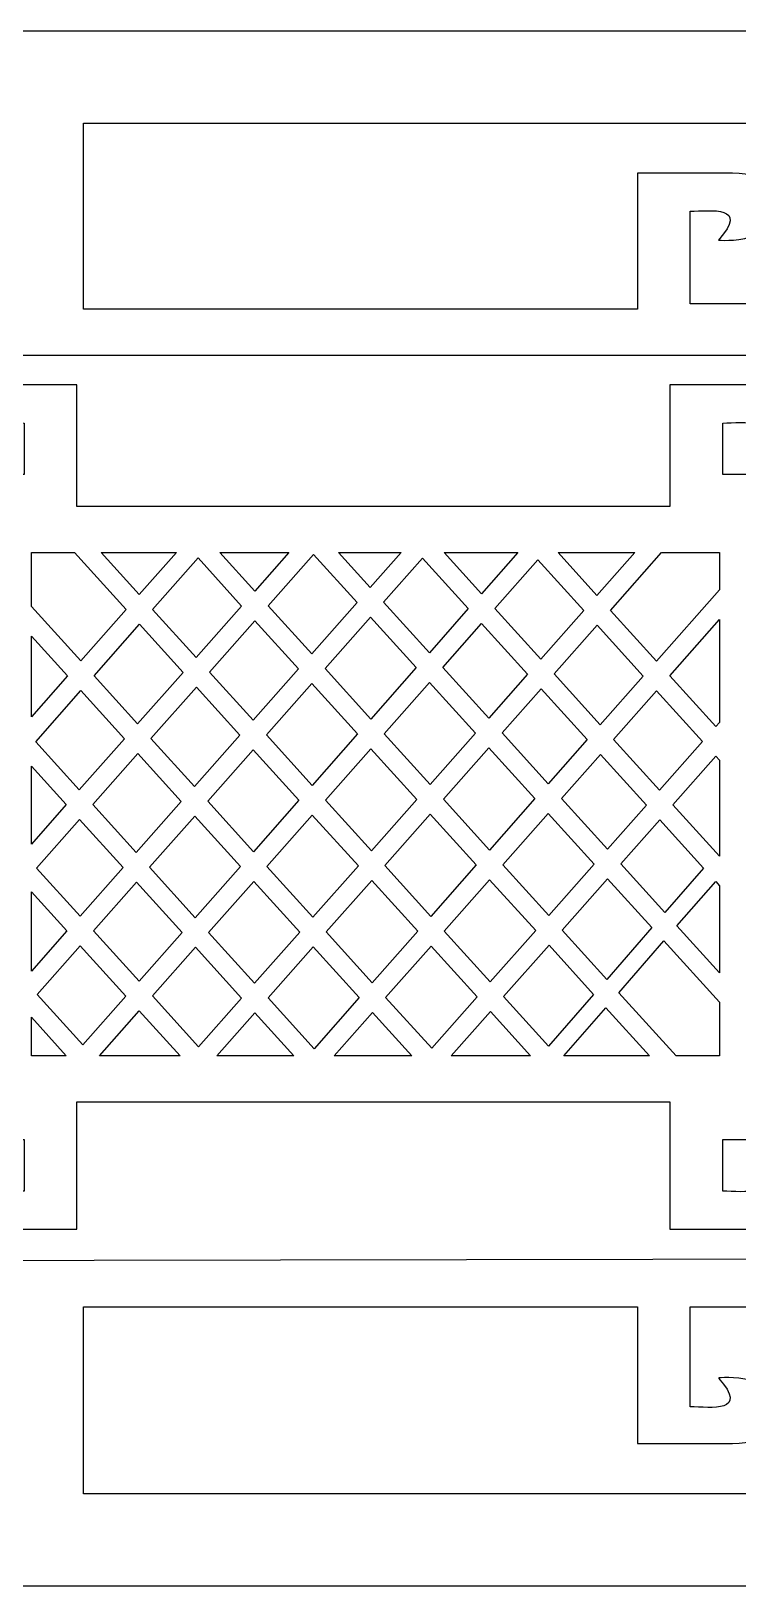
# Model space of a CAD drawing. Header units: centimetres. Extents: x -27 to -9, y -9 to -1.
# Drawn here: x -19.8 to -16.15, y -9 to -0.97 of the extents above; entities that cross this region are included whole.
import ezdxf

# ---------------------------------------------------------------- set-up
doc = ezdxf.new("R2010")
doc.units = ezdxf.units.CM
doc.header["$MEASUREMENT"] = 0
doc.layers.add('layer 1', color=7, linetype='Continuous')

msp = doc.modelspace()

# ---------------------------------------------------------------- linework, layer by layer
at = {"layer": 'layer 1', "color": 250}
for points, knots in [([(-9.47092, -0.97238), (-9.47092, -0.97238), (-8.9959, -0.97238), (-8.9959, -0.97238), (-8.9959, -0.97238), (-8.9959, -0.97238), (-8.9959, -1.4474), (-8.9959, -1.4474), (-8.9959, -1.4474), (-8.9959, -1.4474), (-8.9959, -8.52519), (-8.9959, -8.52519), (-8.9959, -8.52519), (-8.9959, -8.52519), (-8.9959, -9.00021), (-8.9959, -9.00021), (-8.9959, -9.00021), (-8.9959, -9.00021), (-9.47092, -9.00021), (-9.47092, -9.00021), (-9.47092, -9.00021), (-9.47092, -9.00021), (-26.52412, -9.00021), (-26.52412, -9.00021), (-26.52412, -9.00021), (-26.52412, -9.00021), (-26.99914, -9.00021), (-26.99914, -9.00021), (-26.99914, -9.00021), (-26.99914, -9.00021), (-26.99914, -8.52519), (-26.99914, -8.52519), (-26.99914, -8.52519), (-26.99914, -8.52519), (-26.99914, -1.4474), (-26.99914, -1.4474), (-26.99914, -1.4474), (-26.99914, -1.4474), (-26.99914, -0.97238), (-26.99914, -0.97238), (-26.99914, -0.97238), (-26.99914, -0.97238), (-26.52412, -0.97238), (-26.52412, -0.97238), (-26.52412, -0.97238), (-26.52412, -0.97238), (-9.47092, -0.97238), (-9.47092, -0.97238)], [0, 0, 0, 0, 0.0769231, 0.0769231, 0.0769231, 0.0769231, 0.1538462, 0.1538462, 0.1538462, 0.1538462, 0.2307692, 0.2307692, 0.2307692, 0.2307692, 0.3076923, 0.3076923, 0.3076923, 0.3076923, 0.3846154, 0.3846154, 0.3846154, 0.3846154, 0.4615385, 0.4615385, 0.4615385, 0.4615385, 0.5384615, 0.5384615, 0.5384615, 0.5384615, 0.6153846, 0.6153846, 0.6153846, 0.6153846, 0.6923077, 0.6923077, 0.6923077, 0.6923077, 0.7692308, 0.7692308, 0.7692308, 0.7692308, 0.8461538, 0.8461538, 0.8461538, 0.8461538, 1, 1, 1, 1]), ([(-19.52716, -1.4474), (-19.52716, -1.4474), (-19.52716, -2.408), (-19.52716, -2.408), (-19.52716, -2.408), (-19.52716, -2.408), (-16.66776, -2.408), (-16.66776, -2.408), (-16.66776, -2.408), (-16.66776, -2.408), (-16.66776, -1.70581), (-16.66776, -1.70581), (-16.66776, -1.70581), (-16.66776, -1.70581), (-16.39511, -1.70581), (-16.39511, -1.70581), (-16.39511, -1.70581), (-16.39511, -1.70581), (-16.17699, -1.70581), (-16.17699, -1.70581), (-16.17699, -1.70581), (-15.98376, -1.70581), (-15.95887, -1.81487), (-15.95887, -1.81487), (-15.95887, -1.81487), (-15.90435, -2.08752), (-16.2497, -2.05117), (-16.2497, -2.05117), (-16.2497, -2.05117), (-16.08817, -1.87072), (-16.28814, -1.90041), (-16.39511, -1.90292), (-16.39511, -1.90292), (-16.39511, -1.90292), (-16.39511, -2.37979), (-16.39511, -2.37979), (-16.39511, -2.37979), (-16.39511, -2.37979), (-15.79529, -2.37979), (-15.79529, -2.37979), (-15.79529, -2.37979), (-15.79529, -2.37979), (-15.79529, -1.4474), (-15.79529, -1.4474), (-15.79529, -1.4474), (-15.79529, -1.4474), (-19.52716, -1.4474), (-19.52716, -1.4474)], [0, 0, 0, 0, 0.0769231, 0.0769231, 0.0769231, 0.0769231, 0.1538462, 0.1538462, 0.1538462, 0.1538462, 0.2307692, 0.2307692, 0.2307692, 0.2307692, 0.3076923, 0.3076923, 0.3076923, 0.3076923, 0.3846154, 0.3846154, 0.3846154, 0.3846154, 0.4615385, 0.4615385, 0.4615385, 0.4615385, 0.5384615, 0.5384615, 0.5384615, 0.5384615, 0.6153846, 0.6153846, 0.6153846, 0.6153846, 0.6923077, 0.6923077, 0.6923077, 0.6923077, 0.7692308, 0.7692308, 0.7692308, 0.7692308, 0.8461538, 0.8461538, 0.8461538, 0.8461538, 1, 1, 1, 1]), ([(-19.56179, -3.42759), (-19.56179, -3.42759), (-16.49956, -3.42759), (-16.49956, -3.42759), (-16.49956, -3.42759), (-16.49956, -3.42759), (-16.49956, -2.79911), (-16.49956, -2.79911), (-16.49956, -2.79911), (-16.49956, -2.79911), (-16.22691, -2.79911), (-16.22691, -2.79911), (-16.22691, -2.79911), (-16.22691, -2.79911), (-16.00879, -2.79911), (-16.00879, -2.79911), (-16.00879, -2.79911), (-15.81556, -2.79911), (-15.79068, -2.90817), (-15.79068, -2.90817), (-15.79068, -2.90817), (-15.73615, -3.18082), (-16.0815, -3.14447), (-16.0815, -3.14447), (-16.0815, -3.14447), (-15.91997, -2.96402), (-16.11994, -2.99371), (-16.22691, -2.99622), (-16.22691, -2.99622), (-16.22691, -2.99622), (-16.22691, -3.2623), (-16.22691, -3.2623), (-16.22691, -3.2623), (-16.22691, -3.2623), (-15.62709, -3.2623), (-15.62709, -3.2623), (-15.62709, -3.2623), (-15.62709, -3.2623), (-15.62709, -2.64551), (-15.62709, -2.64551), (-15.62709, -2.64551), (-15.62709, -2.64551), (-20.43426, -2.64551), (-20.43426, -2.64551), (-20.43426, -2.64551), (-20.43426, -2.64551), (-20.43426, -3.2623), (-20.43426, -3.2623), (-20.43426, -3.2623), (-20.43426, -3.2623), (-19.83444, -3.2623), (-19.83444, -3.2623), (-19.83444, -3.2623), (-19.83444, -3.2623), (-19.83444, -2.99622), (-19.83444, -2.99622), (-19.83444, -2.99622), (-19.94141, -2.99371), (-20.14138, -2.96402), (-19.97985, -3.14447), (-19.97985, -3.14447), (-19.97985, -3.14447), (-20.3252, -3.18082), (-20.27067, -2.90817), (-20.27067, -2.90817), (-20.27067, -2.90817), (-20.24579, -2.79911), (-20.05255, -2.79911), (-20.05255, -2.79911), (-20.05255, -2.79911), (-19.83444, -2.79911), (-19.83444, -2.79911), (-19.83444, -2.79911), (-19.83444, -2.79911), (-19.56179, -2.79911), (-19.56179, -2.79911), (-19.56179, -2.79911), (-19.56179, -2.79911), (-19.56179, -3.42759), (-19.56179, -3.42759)], [0, 0, 0, 0, 0.047619, 0.047619, 0.047619, 0.047619, 0.0952381, 0.0952381, 0.0952381, 0.0952381, 0.1428571, 0.1428571, 0.1428571, 0.1428571, 0.1904762, 0.1904762, 0.1904762, 0.1904762, 0.2380952, 0.2380952, 0.2380952, 0.2380952, 0.2857143, 0.2857143, 0.2857143, 0.2857143, 0.3333333, 0.3333333, 0.3333333, 0.3333333, 0.3809524, 0.3809524, 0.3809524, 0.3809524, 0.4285714, 0.4285714, 0.4285714, 0.4285714, 0.4761905, 0.4761905, 0.4761905, 0.4761905, 0.5238095, 0.5238095, 0.5238095, 0.5238095, 0.5714286, 0.5714286, 0.5714286, 0.5714286, 0.6190476, 0.6190476, 0.6190476, 0.6190476, 0.6666667, 0.6666667, 0.6666667, 0.6666667, 0.7142857, 0.7142857, 0.7142857, 0.7142857, 0.7619048, 0.7619048, 0.7619048, 0.7619048, 0.8095238, 0.8095238, 0.8095238, 0.8095238, 0.8571429, 0.8571429, 0.8571429, 0.8571429, 0.9047619, 0.9047619, 0.9047619, 0.9047619, 1, 1, 1, 1]), ([(-19.57445, -3.6651), (-19.57445, -3.6651), (-19.79711, -3.6651), (-19.79711, -3.6651), (-19.79711, -3.6651), (-19.79711, -3.6651), (-19.79711, -3.94354), (-19.79711, -3.94354), (-19.79711, -3.94354), (-19.79711, -3.94354), (-19.54237, -4.22457), (-19.54237, -4.22457), (-19.54237, -4.22457), (-19.54237, -4.22457), (-19.30791, -3.95916), (-19.30791, -3.95916), (-19.30791, -3.95916), (-19.30791, -3.95916), (-19.57445, -3.6651), (-19.57445, -3.6651)], [0, 0, 0, 0, 0.1666667, 0.1666667, 0.1666667, 0.1666667, 0.3333333, 0.3333333, 0.3333333, 0.3333333, 0.5, 0.5, 0.5, 0.5, 0.6666667, 0.6666667, 0.6666667, 0.6666667, 1, 1, 1, 1]), ([(-19.04814, -3.6651), (-19.04814, -3.6651), (-19.43654, -3.6651), (-19.43654, -3.6651), (-19.43654, -3.6651), (-19.43654, -3.6651), (-19.23984, -3.88211), (-19.23984, -3.88211), (-19.23984, -3.88211), (-19.23984, -3.88211), (-19.04814, -3.6651), (-19.04814, -3.6651)], [0, 0, 0, 0, 0.25, 0.25, 0.25, 0.25, 0.5, 0.5, 0.5, 0.5, 1, 1, 1, 1]), ([(-18.93638, -3.69278), (-18.93638, -3.69278), (-19.17086, -3.95821), (-19.17086, -3.95821), (-19.17086, -3.95821), (-19.17086, -3.95821), (-18.94603, -4.20625), (-18.94603, -4.20625), (-18.94603, -4.20625), (-18.94603, -4.20625), (-18.71155, -3.94083), (-18.71155, -3.94083), (-18.71155, -3.94083), (-18.71155, -3.94083), (-18.93638, -3.69278), (-18.93638, -3.69278)], [0, 0, 0, 0, 0.2, 0.2, 0.2, 0.2, 0.4, 0.4, 0.4, 0.4, 0.6, 0.6, 0.6, 0.6, 1, 1, 1, 1]), ([(-18.46798, -3.6651), (-18.46798, -3.6651), (-18.82356, -3.6651), (-18.82356, -3.6651), (-18.82356, -3.6651), (-18.82356, -3.6651), (-18.64348, -3.86377), (-18.64348, -3.86377), (-18.64348, -3.86377), (-18.64348, -3.86377), (-18.46798, -3.6651), (-18.46798, -3.6651)], [0, 0, 0, 0, 0.25, 0.25, 0.25, 0.25, 0.5, 0.5, 0.5, 0.5, 1, 1, 1, 1]), ([(-18.11521, -3.92247), (-18.11521, -3.92247), (-18.34002, -3.67445), (-18.34002, -3.67445), (-18.34002, -3.67445), (-18.34002, -3.67445), (-18.5745, -3.93987), (-18.5745, -3.93987), (-18.5745, -3.93987), (-18.5745, -3.93987), (-18.34969, -4.1879), (-18.34969, -4.1879), (-18.34969, -4.1879), (-18.34969, -4.1879), (-18.11521, -3.92247), (-18.11521, -3.92247)], [0, 0, 0, 0, 0.2, 0.2, 0.2, 0.2, 0.4, 0.4, 0.4, 0.4, 0.6, 0.6, 0.6, 0.6, 1, 1, 1, 1]), ([(-17.88785, -3.6651), (-17.88785, -3.6651), (-18.21058, -3.6651), (-18.21058, -3.6651), (-18.21058, -3.6651), (-18.21058, -3.6651), (-18.04714, -3.84542), (-18.04714, -3.84542), (-18.04714, -3.84542), (-18.04714, -3.84542), (-17.88785, -3.6651), (-17.88785, -3.6651)], [0, 0, 0, 0, 0.25, 0.25, 0.25, 0.25, 0.5, 0.5, 0.5, 0.5, 1, 1, 1, 1]), ([(-17.28566, -3.6651), (-17.28566, -3.6651), (-17.66523, -3.6651), (-17.66523, -3.6651), (-17.66523, -3.6651), (-17.66523, -3.6651), (-17.473, -3.87717), (-17.473, -3.87717), (-17.473, -3.87717), (-17.473, -3.87717), (-17.28566, -3.6651), (-17.28566, -3.6651)], [0, 0, 0, 0, 0.25, 0.25, 0.25, 0.25, 0.5, 0.5, 0.5, 0.5, 1, 1, 1, 1]), ([(-16.68032, -3.6651), (-16.68032, -3.6651), (-17.07778, -3.6651), (-17.07778, -3.6651), (-17.07778, -3.6651), (-17.07778, -3.6651), (-16.87649, -3.88717), (-16.87649, -3.88717), (-16.87649, -3.88717), (-16.87649, -3.88717), (-16.68032, -3.6651), (-16.68032, -3.6651)], [0, 0, 0, 0, 0.25, 0.25, 0.25, 0.25, 0.5, 0.5, 0.5, 0.5, 1, 1, 1, 1]), ([(-16.2443, -3.6651), (-16.2443, -3.6651), (-16.54412, -3.6651), (-16.54412, -3.6651), (-16.54412, -3.6651), (-16.54412, -3.6651), (-16.80752, -3.96327), (-16.80752, -3.96327), (-16.80752, -3.96327), (-16.80752, -3.96327), (-16.56992, -4.22539), (-16.56992, -4.22539), (-16.56992, -4.22539), (-16.56992, -4.22539), (-16.2443, -3.8568), (-16.2443, -3.8568), (-16.2443, -3.8568), (-16.2443, -3.8568), (-16.2443, -3.6651), (-16.2443, -3.6651)], [0, 0, 0, 0, 0.1666667, 0.1666667, 0.1666667, 0.1666667, 0.3333333, 0.3333333, 0.3333333, 0.3333333, 0.5, 0.5, 0.5, 0.5, 0.6666667, 0.6666667, 0.6666667, 0.6666667, 1, 1, 1, 1]), ([(-17.97816, -3.92152), (-17.97816, -3.92152), (-17.74217, -4.18186), (-17.74217, -4.18186), (-17.74217, -4.18186), (-17.74217, -4.18186), (-17.54107, -3.95423), (-17.54107, -3.95423), (-17.54107, -3.95423), (-17.54107, -3.95423), (-17.77706, -3.69388), (-17.77706, -3.69388), (-17.77706, -3.69388), (-17.77706, -3.69388), (-17.97816, -3.92152), (-17.97816, -3.92152)], [0, 0, 0, 0, 0.2, 0.2, 0.2, 0.2, 0.4, 0.4, 0.4, 0.4, 0.6, 0.6, 0.6, 0.6, 1, 1, 1, 1]), ([(-17.18216, -3.70211), (-17.18216, -3.70211), (-17.40403, -3.95327), (-17.40403, -3.95327), (-17.40403, -3.95327), (-17.40403, -3.95327), (-17.16644, -4.21538), (-17.16644, -4.21538), (-17.16644, -4.21538), (-17.16644, -4.21538), (-16.94457, -3.96423), (-16.94457, -3.96423), (-16.94457, -3.96423), (-16.94457, -3.96423), (-17.18216, -3.70211), (-17.18216, -3.70211)], [0, 0, 0, 0, 0.2, 0.2, 0.2, 0.2, 0.4, 0.4, 0.4, 0.4, 0.6, 0.6, 0.6, 0.6, 1, 1, 1, 1]), ([(-17.81024, -4.25893), (-17.81024, -4.25893), (-18.04623, -3.99857), (-18.04623, -3.99857), (-18.04623, -3.99857), (-18.04623, -3.99857), (-18.28071, -4.264), (-18.28071, -4.264), (-18.28071, -4.264), (-18.28071, -4.264), (-18.04472, -4.52435), (-18.04472, -4.52435), (-18.04472, -4.52435), (-18.04472, -4.52435), (-17.81024, -4.25893), (-17.81024, -4.25893)], [0, 0, 0, 0, 0.2, 0.2, 0.2, 0.2, 0.4, 0.4, 0.4, 0.4, 0.6, 0.6, 0.6, 0.6, 1, 1, 1, 1]), ([(-16.2443, -4.54208), (-16.2443, -4.54208), (-16.2443, -4.01099), (-16.2443, -4.01099), (-16.2443, -4.01099), (-16.2443, -4.01099), (-16.50094, -4.3015), (-16.50094, -4.3015), (-16.50094, -4.3015), (-16.50094, -4.3015), (-16.26333, -4.56363), (-16.26333, -4.56363), (-16.26333, -4.56363), (-16.26333, -4.56363), (-16.2443, -4.54208), (-16.2443, -4.54208)], [0, 0, 0, 0, 0.2, 0.2, 0.2, 0.2, 0.4, 0.4, 0.4, 0.4, 0.6, 0.6, 0.6, 0.6, 1, 1, 1, 1]), ([(-19.23893, -4.03526), (-19.23893, -4.03526), (-19.4734, -4.30067), (-19.4734, -4.30067), (-19.4734, -4.30067), (-19.4734, -4.30067), (-19.24856, -4.54871), (-19.24856, -4.54871), (-19.24856, -4.54871), (-19.24856, -4.54871), (-19.0141, -4.2833), (-19.0141, -4.2833), (-19.0141, -4.2833), (-19.0141, -4.2833), (-19.23893, -4.03526), (-19.23893, -4.03526)], [0, 0, 0, 0, 0.2, 0.2, 0.2, 0.2, 0.4, 0.4, 0.4, 0.4, 0.6, 0.6, 0.6, 0.6, 1, 1, 1, 1]), ([(-18.64257, -4.01693), (-18.64257, -4.01693), (-18.87705, -4.28235), (-18.87705, -4.28235), (-18.87705, -4.28235), (-18.87705, -4.28235), (-18.65223, -4.53037), (-18.65223, -4.53037), (-18.65223, -4.53037), (-18.65223, -4.53037), (-18.41776, -4.26496), (-18.41776, -4.26496), (-18.41776, -4.26496), (-18.41776, -4.26496), (-18.64257, -4.01693), (-18.64257, -4.01693)], [0, 0, 0, 0, 0.2, 0.2, 0.2, 0.2, 0.4, 0.4, 0.4, 0.4, 0.6, 0.6, 0.6, 0.6, 1, 1, 1, 1]), ([(-17.6732, -4.25796), (-17.6732, -4.25796), (-17.43561, -4.52008), (-17.43561, -4.52008), (-17.43561, -4.52008), (-17.43561, -4.52008), (-17.23451, -4.29244), (-17.23451, -4.29244), (-17.23451, -4.29244), (-17.23451, -4.29244), (-17.4721, -4.03033), (-17.4721, -4.03033), (-17.4721, -4.03033), (-17.4721, -4.03033), (-17.6732, -4.25796), (-17.6732, -4.25796)], [0, 0, 0, 0, 0.2, 0.2, 0.2, 0.2, 0.4, 0.4, 0.4, 0.4, 0.6, 0.6, 0.6, 0.6, 1, 1, 1, 1]), ([(-16.8756, -4.04033), (-16.8756, -4.04033), (-17.09747, -4.29148), (-17.09747, -4.29148), (-17.09747, -4.29148), (-17.09747, -4.29148), (-16.85987, -4.55361), (-16.85987, -4.55361), (-16.85987, -4.55361), (-16.85987, -4.55361), (-16.638, -4.30245), (-16.638, -4.30245), (-16.638, -4.30245), (-16.638, -4.30245), (-16.8756, -4.04033), (-16.8756, -4.04033)], [0, 0, 0, 0, 0.2, 0.2, 0.2, 0.2, 0.4, 0.4, 0.4, 0.4, 0.6, 0.6, 0.6, 0.6, 1, 1, 1, 1]), ([(-19.79711, -4.51293), (-19.79711, -4.51293), (-19.61044, -4.30162), (-19.61044, -4.30162), (-19.61044, -4.30162), (-19.61044, -4.30162), (-19.79711, -4.09569), (-19.79711, -4.09569), (-19.79711, -4.09569), (-19.79711, -4.09569), (-19.79711, -4.51293), (-19.79711, -4.51293)], [0, 0, 0, 0, 0.25, 0.25, 0.25, 0.25, 0.5, 0.5, 0.5, 0.5, 1, 1, 1, 1]), ([(-17.50368, -4.59714), (-17.50368, -4.59714), (-17.74127, -4.33502), (-17.74127, -4.33502), (-17.74127, -4.33502), (-17.74127, -4.33502), (-17.97575, -4.60045), (-17.97575, -4.60045), (-17.97575, -4.60045), (-17.97575, -4.60045), (-17.73816, -4.86256), (-17.73816, -4.86256), (-17.73816, -4.86256), (-17.73816, -4.86256), (-17.50368, -4.59714), (-17.50368, -4.59714)], [0, 0, 0, 0, 0.2, 0.2, 0.2, 0.2, 0.4, 0.4, 0.4, 0.4, 0.6, 0.6, 0.6, 0.6, 1, 1, 1, 1]), ([(-19.54146, -4.37773), (-19.54146, -4.37773), (-19.77435, -4.64134), (-19.77435, -4.64134), (-19.77435, -4.64134), (-19.77435, -4.64134), (-19.54951, -4.88939), (-19.54951, -4.88939), (-19.54951, -4.88939), (-19.54951, -4.88939), (-19.31663, -4.62577), (-19.31663, -4.62577), (-19.31663, -4.62577), (-19.31663, -4.62577), (-19.54146, -4.37773), (-19.54146, -4.37773)], [0, 0, 0, 0, 0.2, 0.2, 0.2, 0.2, 0.4, 0.4, 0.4, 0.4, 0.6, 0.6, 0.6, 0.6, 1, 1, 1, 1]), ([(-18.94512, -4.35941), (-18.94512, -4.35941), (-19.17958, -4.62482), (-19.17958, -4.62482), (-19.17958, -4.62482), (-19.17958, -4.62482), (-18.95477, -4.87284), (-18.95477, -4.87284), (-18.95477, -4.87284), (-18.95477, -4.87284), (-18.7203, -4.60743), (-18.7203, -4.60743), (-18.7203, -4.60743), (-18.7203, -4.60743), (-18.94512, -4.35941), (-18.94512, -4.35941)], [0, 0, 0, 0, 0.2, 0.2, 0.2, 0.2, 0.4, 0.4, 0.4, 0.4, 0.6, 0.6, 0.6, 0.6, 1, 1, 1, 1]), ([(-18.34878, -4.34106), (-18.34878, -4.34106), (-18.58325, -4.60648), (-18.58325, -4.60648), (-18.58325, -4.60648), (-18.58325, -4.60648), (-18.34727, -4.86682), (-18.34727, -4.86682), (-18.34727, -4.86682), (-18.34727, -4.86682), (-18.11279, -4.6014), (-18.11279, -4.6014), (-18.11279, -4.6014), (-18.11279, -4.6014), (-18.34878, -4.34106), (-18.34878, -4.34106)], [0, 0, 0, 0, 0.2, 0.2, 0.2, 0.2, 0.4, 0.4, 0.4, 0.4, 0.6, 0.6, 0.6, 0.6, 1, 1, 1, 1]), ([(-17.36663, -4.59617), (-17.36663, -4.59617), (-17.12903, -4.8583), (-17.12903, -4.8583), (-17.12903, -4.8583), (-17.12903, -4.8583), (-16.92794, -4.63067), (-16.92794, -4.63067), (-16.92794, -4.63067), (-16.92794, -4.63067), (-17.16554, -4.36854), (-17.16554, -4.36854), (-17.16554, -4.36854), (-17.16554, -4.36854), (-17.36663, -4.59617), (-17.36663, -4.59617)], [0, 0, 0, 0, 0.2, 0.2, 0.2, 0.2, 0.4, 0.4, 0.4, 0.4, 0.6, 0.6, 0.6, 0.6, 1, 1, 1, 1]), ([(-16.56902, -4.37855), (-16.56902, -4.37855), (-16.79089, -4.62971), (-16.79089, -4.62971), (-16.79089, -4.62971), (-16.79089, -4.62971), (-16.55328, -4.89184), (-16.55328, -4.89184), (-16.55328, -4.89184), (-16.55328, -4.89184), (-16.33141, -4.64069), (-16.33141, -4.64069), (-16.33141, -4.64069), (-16.33141, -4.64069), (-16.56902, -4.37855), (-16.56902, -4.37855)], [0, 0, 0, 0, 0.2, 0.2, 0.2, 0.2, 0.4, 0.4, 0.4, 0.4, 0.6, 0.6, 0.6, 0.6, 1, 1, 1, 1]), ([(-19.24765, -4.70187), (-19.24765, -4.70187), (-19.48053, -4.96549), (-19.48053, -4.96549), (-19.48053, -4.96549), (-19.48053, -4.96549), (-19.25571, -5.21351), (-19.25571, -5.21351), (-19.25571, -5.21351), (-19.25571, -5.21351), (-19.02284, -4.94989), (-19.02284, -4.94989), (-19.02284, -4.94989), (-19.02284, -4.94989), (-19.24765, -4.70187), (-19.24765, -4.70187)], [0, 0, 0, 0, 0.2, 0.2, 0.2, 0.2, 0.4, 0.4, 0.4, 0.4, 0.6, 0.6, 0.6, 0.6, 1, 1, 1, 1]), ([(-18.65132, -4.68353), (-18.65132, -4.68353), (-18.88579, -4.94894), (-18.88579, -4.94894), (-18.88579, -4.94894), (-18.88579, -4.94894), (-18.6498, -5.20929), (-18.6498, -5.20929), (-18.6498, -5.20929), (-18.6498, -5.20929), (-18.41533, -4.94388), (-18.41533, -4.94388), (-18.41533, -4.94388), (-18.41533, -4.94388), (-18.65132, -4.68353), (-18.65132, -4.68353)], [0, 0, 0, 0, 0.2, 0.2, 0.2, 0.2, 0.4, 0.4, 0.4, 0.4, 0.6, 0.6, 0.6, 0.6, 1, 1, 1, 1]), ([(-18.04381, -4.6775), (-18.04381, -4.6775), (-18.27829, -4.94292), (-18.27829, -4.94292), (-18.27829, -4.94292), (-18.27829, -4.94292), (-18.0407, -5.20504), (-18.0407, -5.20504), (-18.0407, -5.20504), (-18.0407, -5.20504), (-17.80623, -4.93962), (-17.80623, -4.93962), (-17.80623, -4.93962), (-17.80623, -4.93962), (-18.04381, -4.6775), (-18.04381, -4.6775)], [0, 0, 0, 0, 0.2, 0.2, 0.2, 0.2, 0.4, 0.4, 0.4, 0.4, 0.6, 0.6, 0.6, 0.6, 1, 1, 1, 1]), ([(-17.19711, -4.93536), (-17.19711, -4.93536), (-17.4347, -4.67323), (-17.4347, -4.67323), (-17.4347, -4.67323), (-17.4347, -4.67323), (-17.66918, -4.93865), (-17.66918, -4.93865), (-17.66918, -4.93865), (-17.66918, -4.93865), (-17.43158, -5.20078), (-17.43158, -5.20078), (-17.43158, -5.20078), (-17.43158, -5.20078), (-17.19711, -4.93536), (-17.19711, -4.93536)], [0, 0, 0, 0, 0.2, 0.2, 0.2, 0.2, 0.4, 0.4, 0.4, 0.4, 0.6, 0.6, 0.6, 0.6, 1, 1, 1, 1]), ([(-17.06006, -4.9344), (-17.06006, -4.9344), (-16.82245, -5.19654), (-16.82245, -5.19654), (-16.82245, -5.19654), (-16.82245, -5.19654), (-16.62136, -4.9689), (-16.62136, -4.9689), (-16.62136, -4.9689), (-16.62136, -4.9689), (-16.85896, -4.70677), (-16.85896, -4.70677), (-16.85896, -4.70677), (-16.85896, -4.70677), (-17.06006, -4.9344), (-17.06006, -4.9344)], [0, 0, 0, 0, 0.2, 0.2, 0.2, 0.2, 0.4, 0.4, 0.4, 0.4, 0.6, 0.6, 0.6, 0.6, 1, 1, 1, 1]), ([(-16.2443, -5.23272), (-16.2443, -5.23272), (-16.2443, -4.73679), (-16.2443, -4.73679), (-16.2443, -4.73679), (-16.2443, -4.73679), (-16.26243, -4.71679), (-16.26243, -4.71679), (-16.26243, -4.71679), (-16.26243, -4.71679), (-16.4843, -4.96794), (-16.4843, -4.96794), (-16.4843, -4.96794), (-16.4843, -4.96794), (-16.2443, -5.23272), (-16.2443, -5.23272)], [0, 0, 0, 0, 0.2, 0.2, 0.2, 0.2, 0.4, 0.4, 0.4, 0.4, 0.6, 0.6, 0.6, 0.6, 1, 1, 1, 1]), ([(-19.79711, -5.16966), (-19.79711, -5.16966), (-19.61759, -4.96645), (-19.61759, -4.96645), (-19.61759, -4.96645), (-19.61759, -4.96645), (-19.79711, -4.76839), (-19.79711, -4.76839), (-19.79711, -4.76839), (-19.79711, -4.76839), (-19.79711, -5.16966), (-19.79711, -5.16966)], [0, 0, 0, 0, 0.25, 0.25, 0.25, 0.25, 0.5, 0.5, 0.5, 0.5, 1, 1, 1, 1]), ([(-19.5486, -5.04255), (-19.5486, -5.04255), (-19.77046, -5.29369), (-19.77046, -5.29369), (-19.77046, -5.29369), (-19.77046, -5.29369), (-19.54565, -5.54171), (-19.54565, -5.54171), (-19.54565, -5.54171), (-19.54565, -5.54171), (-19.32379, -5.29057), (-19.32379, -5.29057), (-19.32379, -5.29057), (-19.32379, -5.29057), (-19.5486, -5.04255), (-19.5486, -5.04255)], [0, 0, 0, 0, 0.2, 0.2, 0.2, 0.2, 0.4, 0.4, 0.4, 0.4, 0.6, 0.6, 0.6, 0.6, 1, 1, 1, 1]), ([(-18.95386, -5.02599), (-18.95386, -5.02599), (-19.18674, -5.28961), (-19.18674, -5.28961), (-19.18674, -5.28961), (-19.18674, -5.28961), (-18.95075, -5.54996), (-18.95075, -5.54996), (-18.95075, -5.54996), (-18.95075, -5.54996), (-18.71787, -5.28634), (-18.71787, -5.28634), (-18.71787, -5.28634), (-18.71787, -5.28634), (-18.95386, -5.02599), (-18.95386, -5.02599)], [0, 0, 0, 0, 0.2, 0.2, 0.2, 0.2, 0.4, 0.4, 0.4, 0.4, 0.6, 0.6, 0.6, 0.6, 1, 1, 1, 1]), ([(-18.34636, -5.01998), (-18.34636, -5.01998), (-18.58082, -5.28539), (-18.58082, -5.28539), (-18.58082, -5.28539), (-18.58082, -5.28539), (-18.34323, -5.5475), (-18.34323, -5.5475), (-18.34323, -5.5475), (-18.34323, -5.5475), (-18.10877, -5.28209), (-18.10877, -5.28209), (-18.10877, -5.28209), (-18.10877, -5.28209), (-18.34636, -5.01998), (-18.34636, -5.01998)], [0, 0, 0, 0, 0.2, 0.2, 0.2, 0.2, 0.4, 0.4, 0.4, 0.4, 0.6, 0.6, 0.6, 0.6, 1, 1, 1, 1]), ([(-17.73725, -5.01571), (-17.73725, -5.01571), (-17.97173, -5.28113), (-17.97173, -5.28113), (-17.97173, -5.28113), (-17.97173, -5.28113), (-17.73413, -5.54326), (-17.73413, -5.54326), (-17.73413, -5.54326), (-17.73413, -5.54326), (-17.49966, -5.27784), (-17.49966, -5.27784), (-17.49966, -5.27784), (-17.49966, -5.27784), (-17.73725, -5.01571), (-17.73725, -5.01571)], [0, 0, 0, 0, 0.2, 0.2, 0.2, 0.2, 0.4, 0.4, 0.4, 0.4, 0.6, 0.6, 0.6, 0.6, 1, 1, 1, 1]), ([(-16.89052, -5.27359), (-16.89052, -5.27359), (-17.12813, -5.01146), (-17.12813, -5.01146), (-17.12813, -5.01146), (-17.12813, -5.01146), (-17.3626, -5.27688), (-17.3626, -5.27688), (-17.3626, -5.27688), (-17.3626, -5.27688), (-17.125, -5.53901), (-17.125, -5.53901), (-17.125, -5.53901), (-17.125, -5.53901), (-16.89052, -5.27359), (-16.89052, -5.27359)], [0, 0, 0, 0, 0.2, 0.2, 0.2, 0.2, 0.4, 0.4, 0.4, 0.4, 0.6, 0.6, 0.6, 0.6, 1, 1, 1, 1]), ([(-16.52576, -5.52385), (-16.52576, -5.52385), (-16.32606, -5.29468), (-16.32606, -5.29468), (-16.32606, -5.29468), (-16.32606, -5.29468), (-16.55237, -5.045), (-16.55237, -5.045), (-16.55237, -5.045), (-16.55237, -5.045), (-16.75347, -5.27264), (-16.75347, -5.27264), (-16.75347, -5.27264), (-16.75347, -5.27264), (-16.52576, -5.52385), (-16.52576, -5.52385)], [0, 0, 0, 0, 0.2, 0.2, 0.2, 0.2, 0.4, 0.4, 0.4, 0.4, 0.6, 0.6, 0.6, 0.6, 1, 1, 1, 1]), ([(-19.25481, -5.36667), (-19.25481, -5.36667), (-19.47666, -5.61781), (-19.47666, -5.61781), (-19.47666, -5.61781), (-19.47666, -5.61781), (-19.24068, -5.87815), (-19.24068, -5.87815), (-19.24068, -5.87815), (-19.24068, -5.87815), (-19.01882, -5.62702), (-19.01882, -5.62702), (-19.01882, -5.62702), (-19.01882, -5.62702), (-19.25481, -5.36667), (-19.25481, -5.36667)], [0, 0, 0, 0, 0.2, 0.2, 0.2, 0.2, 0.4, 0.4, 0.4, 0.4, 0.6, 0.6, 0.6, 0.6, 1, 1, 1, 1]), ([(-18.64889, -5.36244), (-18.64889, -5.36244), (-18.88177, -5.62606), (-18.88177, -5.62606), (-18.88177, -5.62606), (-18.88177, -5.62606), (-18.64419, -5.88817), (-18.64419, -5.88817), (-18.64419, -5.88817), (-18.64419, -5.88817), (-18.41131, -5.62455), (-18.41131, -5.62455), (-18.41131, -5.62455), (-18.41131, -5.62455), (-18.64889, -5.36244), (-18.64889, -5.36244)], [0, 0, 0, 0, 0.2, 0.2, 0.2, 0.2, 0.4, 0.4, 0.4, 0.4, 0.6, 0.6, 0.6, 0.6, 1, 1, 1, 1]), ([(-18.0398, -5.35819), (-18.0398, -5.35819), (-18.27426, -5.62359), (-18.27426, -5.62359), (-18.27426, -5.62359), (-18.27426, -5.62359), (-18.03666, -5.88572), (-18.03666, -5.88572), (-18.03666, -5.88572), (-18.03666, -5.88572), (-17.8022, -5.62031), (-17.8022, -5.62031), (-17.8022, -5.62031), (-17.8022, -5.62031), (-18.0398, -5.35819), (-18.0398, -5.35819)], [0, 0, 0, 0, 0.2, 0.2, 0.2, 0.2, 0.4, 0.4, 0.4, 0.4, 0.6, 0.6, 0.6, 0.6, 1, 1, 1, 1]), ([(-17.43068, -5.35394), (-17.43068, -5.35394), (-17.66515, -5.61936), (-17.66515, -5.61936), (-17.66515, -5.61936), (-17.66515, -5.61936), (-17.42754, -5.88149), (-17.42754, -5.88149), (-17.42754, -5.88149), (-17.42754, -5.88149), (-17.19307, -5.61607), (-17.19307, -5.61607), (-17.19307, -5.61607), (-17.19307, -5.61607), (-17.43068, -5.35394), (-17.43068, -5.35394)], [0, 0, 0, 0, 0.2, 0.2, 0.2, 0.2, 0.4, 0.4, 0.4, 0.4, 0.6, 0.6, 0.6, 0.6, 1, 1, 1, 1]), ([(-16.59336, -5.60143), (-16.59336, -5.60143), (-16.82154, -5.34969), (-16.82154, -5.34969), (-16.82154, -5.34969), (-16.82154, -5.34969), (-17.05602, -5.61512), (-17.05602, -5.61512), (-17.05602, -5.61512), (-17.05602, -5.61512), (-16.82621, -5.86865), (-16.82621, -5.86865), (-16.82621, -5.86865), (-16.82621, -5.86865), (-16.59336, -5.60143), (-16.59336, -5.60143)], [0, 0, 0, 0, 0.2, 0.2, 0.2, 0.2, 0.4, 0.4, 0.4, 0.4, 0.6, 0.6, 0.6, 0.6, 1, 1, 1, 1]), ([(-16.26367, -5.36351), (-16.26367, -5.36351), (-16.46338, -5.59268), (-16.46338, -5.59268), (-16.46338, -5.59268), (-16.46338, -5.59268), (-16.2443, -5.83437), (-16.2443, -5.83437), (-16.2443, -5.83437), (-16.2443, -5.83437), (-16.2443, -5.38488), (-16.2443, -5.38488), (-16.2443, -5.38488), (-16.2443, -5.38488), (-16.26367, -5.36351), (-16.26367, -5.36351)], [0, 0, 0, 0, 0.2, 0.2, 0.2, 0.2, 0.4, 0.4, 0.4, 0.4, 0.6, 0.6, 0.6, 0.6, 1, 1, 1, 1]), ([(-19.79711, -5.82636), (-19.79711, -5.82636), (-19.61372, -5.61877), (-19.61372, -5.61877), (-19.61372, -5.61877), (-19.61372, -5.61877), (-19.79711, -5.41645), (-19.79711, -5.41645), (-19.79711, -5.41645), (-19.79711, -5.41645), (-19.79711, -5.82636), (-19.79711, -5.82636)], [0, 0, 0, 0, 0.25, 0.25, 0.25, 0.25, 0.5, 0.5, 0.5, 0.5, 1, 1, 1, 1]), ([(-19.30875, -5.95522), (-19.30875, -5.95522), (-19.54474, -5.69487), (-19.54474, -5.69487), (-19.54474, -5.69487), (-19.54474, -5.69487), (-19.76661, -5.94602), (-19.76661, -5.94602), (-19.76661, -5.94602), (-19.76661, -5.94602), (-19.53062, -6.20637), (-19.53062, -6.20637), (-19.53062, -6.20637), (-19.53062, -6.20637), (-19.30875, -5.95522), (-19.30875, -5.95522)], [0, 0, 0, 0, 0.2, 0.2, 0.2, 0.2, 0.4, 0.4, 0.4, 0.4, 0.6, 0.6, 0.6, 0.6, 1, 1, 1, 1]), ([(-17.73322, -5.69641), (-17.73322, -5.69641), (-17.96768, -5.96182), (-17.96768, -5.96182), (-17.96768, -5.96182), (-17.96768, -5.96182), (-17.73008, -6.22395), (-17.73008, -6.22395), (-17.73008, -6.22395), (-17.73008, -6.22395), (-17.49562, -5.95854), (-17.49562, -5.95854), (-17.49562, -5.95854), (-17.49562, -5.95854), (-17.73322, -5.69641), (-17.73322, -5.69641)], [0, 0, 0, 0, 0.2, 0.2, 0.2, 0.2, 0.4, 0.4, 0.4, 0.4, 0.6, 0.6, 0.6, 0.6, 1, 1, 1, 1]), ([(-16.89382, -5.94622), (-16.89382, -5.94622), (-17.12409, -5.69217), (-17.12409, -5.69217), (-17.12409, -5.69217), (-17.12409, -5.69217), (-17.35856, -5.95759), (-17.35856, -5.95759), (-17.35856, -5.95759), (-17.35856, -5.95759), (-17.12667, -6.21343), (-17.12667, -6.21343), (-17.12667, -6.21343), (-17.12667, -6.21343), (-16.89382, -5.94622), (-16.89382, -5.94622)], [0, 0, 0, 0, 0.2, 0.2, 0.2, 0.2, 0.4, 0.4, 0.4, 0.4, 0.6, 0.6, 0.6, 0.6, 1, 1, 1, 1]), ([(-16.46816, -6.26366), (-16.46816, -6.26366), (-16.2443, -6.26366), (-16.2443, -6.26366), (-16.2443, -6.26366), (-16.2443, -6.26366), (-16.2443, -5.98652), (-16.2443, -5.98652), (-16.2443, -5.98652), (-16.2443, -5.98652), (-16.53097, -5.67026), (-16.53097, -5.67026), (-16.53097, -5.67026), (-16.53097, -5.67026), (-16.76383, -5.93747), (-16.76383, -5.93747), (-16.76383, -5.93747), (-16.76383, -5.93747), (-16.46816, -6.26366), (-16.46816, -6.26366)], [0, 0, 0, 0, 0.1666667, 0.1666667, 0.1666667, 0.1666667, 0.3333333, 0.3333333, 0.3333333, 0.3333333, 0.5, 0.5, 0.5, 0.5, 0.6666667, 0.6666667, 0.6666667, 0.6666667, 1, 1, 1, 1]), ([(-18.94984, -5.70312), (-18.94984, -5.70312), (-19.1717, -5.95425), (-19.1717, -5.95425), (-19.1717, -5.95425), (-19.1717, -5.95425), (-18.93411, -6.21637), (-18.93411, -6.21637), (-18.93411, -6.21637), (-18.93411, -6.21637), (-18.71226, -5.96523), (-18.71226, -5.96523), (-18.71226, -5.96523), (-18.71226, -5.96523), (-18.94984, -5.70312), (-18.94984, -5.70312)], [0, 0, 0, 0, 0.2, 0.2, 0.2, 0.2, 0.4, 0.4, 0.4, 0.4, 0.6, 0.6, 0.6, 0.6, 1, 1, 1, 1]), ([(-18.34233, -5.70065), (-18.34233, -5.70065), (-18.57521, -5.96427), (-18.57521, -5.96427), (-18.57521, -5.96427), (-18.57521, -5.96427), (-18.33761, -6.22639), (-18.33761, -6.22639), (-18.33761, -6.22639), (-18.33761, -6.22639), (-18.10473, -5.96277), (-18.10473, -5.96277), (-18.10473, -5.96277), (-18.10473, -5.96277), (-18.34233, -5.70065), (-18.34233, -5.70065)], [0, 0, 0, 0, 0.2, 0.2, 0.2, 0.2, 0.4, 0.4, 0.4, 0.4, 0.6, 0.6, 0.6, 0.6, 1, 1, 1, 1]), ([(-17.04808, -6.26366), (-17.04808, -6.26366), (-16.60608, -6.26366), (-16.60608, -6.26366), (-16.60608, -6.26366), (-16.60608, -6.26366), (-16.83143, -6.01504), (-16.83143, -6.01504), (-16.83143, -6.01504), (-16.83143, -6.01504), (-17.04808, -6.26366), (-17.04808, -6.26366)], [0, 0, 0, 0, 0.25, 0.25, 0.25, 0.25, 0.5, 0.5, 0.5, 0.5, 1, 1, 1, 1]), ([(-19.79711, -6.26366), (-19.79711, -6.26366), (-19.61662, -6.26366), (-19.61662, -6.26366), (-19.61662, -6.26366), (-19.61662, -6.26366), (-19.79711, -6.06454), (-19.79711, -6.06454), (-19.79711, -6.06454), (-19.79711, -6.06454), (-19.79711, -6.26366), (-19.79711, -6.26366)], [0, 0, 0, 0, 0.25, 0.25, 0.25, 0.25, 0.5, 0.5, 0.5, 0.5, 1, 1, 1, 1]), ([(-19.44503, -6.26366), (-19.44503, -6.26366), (-19.02917, -6.26366), (-19.02917, -6.26366), (-19.02917, -6.26366), (-19.02917, -6.26366), (-19.23978, -6.03131), (-19.23978, -6.03131), (-19.23978, -6.03131), (-19.23978, -6.03131), (-19.44503, -6.26366), (-19.44503, -6.26366)], [0, 0, 0, 0, 0.25, 0.25, 0.25, 0.25, 0.5, 0.5, 0.5, 0.5, 1, 1, 1, 1]), ([(-18.83969, -6.26366), (-18.83969, -6.26366), (-18.44175, -6.26366), (-18.44175, -6.26366), (-18.44175, -6.26366), (-18.44175, -6.26366), (-18.64329, -6.04132), (-18.64329, -6.04132), (-18.64329, -6.04132), (-18.64329, -6.04132), (-18.83969, -6.26366), (-18.83969, -6.26366)], [0, 0, 0, 0, 0.25, 0.25, 0.25, 0.25, 0.5, 0.5, 0.5, 0.5, 1, 1, 1, 1]), ([(-18.23433, -6.26366), (-18.23433, -6.26366), (-17.832, -6.26366), (-17.832, -6.26366), (-17.832, -6.26366), (-17.832, -6.26366), (-18.03575, -6.03888), (-18.03575, -6.03888), (-18.03575, -6.03888), (-18.03575, -6.03888), (-18.23433, -6.26366), (-18.23433, -6.26366)], [0, 0, 0, 0, 0.25, 0.25, 0.25, 0.25, 0.5, 0.5, 0.5, 0.5, 1, 1, 1, 1]), ([(-17.62895, -6.26366), (-17.62895, -6.26366), (-17.21905, -6.26366), (-17.21905, -6.26366), (-17.21905, -6.26366), (-17.21905, -6.26366), (-17.42664, -6.03465), (-17.42664, -6.03465), (-17.42664, -6.03465), (-17.42664, -6.03465), (-17.62895, -6.26366), (-17.62895, -6.26366)], [0, 0, 0, 0, 0.25, 0.25, 0.25, 0.25, 0.5, 0.5, 0.5, 0.5, 1, 1, 1, 1]), ([(-16.49956, -6.50117), (-16.49956, -6.50117), (-19.56179, -6.50117), (-19.56179, -6.50117), (-19.56179, -6.50117), (-19.56179, -6.50117), (-19.56179, -7.15855), (-19.56179, -7.15855), (-19.56179, -7.15855), (-19.56179, -7.15855), (-19.83444, -7.15855), (-19.83444, -7.15855), (-19.83444, -7.15855), (-19.83444, -7.15855), (-20.05255, -7.15855), (-20.05255, -7.15855), (-20.05255, -7.15855), (-20.24579, -7.15855), (-20.27067, -7.04949), (-20.27067, -7.04949), (-20.27067, -7.04949), (-20.3252, -6.77684), (-19.97985, -6.81319), (-19.97985, -6.81319), (-19.97985, -6.81319), (-20.14138, -6.99364), (-19.94141, -6.96395), (-19.83444, -6.96144), (-19.83444, -6.96144), (-19.83444, -6.96144), (-19.83444, -6.69536), (-19.83444, -6.69536), (-19.83444, -6.69536), (-19.83444, -6.69536), (-20.43426, -6.69536), (-20.43426, -6.69536), (-20.43426, -6.69536), (-20.43426, -6.69536), (-20.43426, -7.32123), (-20.43426, -7.32123), (-20.43426, -7.32123), (-20.43426, -7.32123), (-15.62709, -7.31304), (-15.62709, -7.31304), (-15.62709, -7.31304), (-15.62709, -7.31304), (-15.62709, -6.69536), (-15.62709, -6.69536), (-15.62709, -6.69536), (-15.62709, -6.69536), (-16.22691, -6.69536), (-16.22691, -6.69536), (-16.22691, -6.69536), (-16.22691, -6.69536), (-16.22691, -6.96144), (-16.22691, -6.96144), (-16.22691, -6.96144), (-16.11994, -6.96395), (-15.91997, -6.99364), (-16.0815, -6.81319), (-16.0815, -6.81319), (-16.0815, -6.81319), (-15.73615, -6.77684), (-15.79068, -7.04949), (-15.79068, -7.04949), (-15.79068, -7.04949), (-15.81556, -7.15855), (-16.00879, -7.15855), (-16.00879, -7.15855), (-16.00879, -7.15855), (-16.22691, -7.15855), (-16.22691, -7.15855), (-16.22691, -7.15855), (-16.22691, -7.15855), (-16.49956, -7.15855), (-16.49956, -7.15855), (-16.49956, -7.15855), (-16.49956, -7.15855), (-16.49956, -6.50117), (-16.49956, -6.50117)], [0, 0, 0, 0, 0.047619, 0.047619, 0.047619, 0.047619, 0.0952381, 0.0952381, 0.0952381, 0.0952381, 0.1428571, 0.1428571, 0.1428571, 0.1428571, 0.1904762, 0.1904762, 0.1904762, 0.1904762, 0.2380952, 0.2380952, 0.2380952, 0.2380952, 0.2857143, 0.2857143, 0.2857143, 0.2857143, 0.3333333, 0.3333333, 0.3333333, 0.3333333, 0.3809524, 0.3809524, 0.3809524, 0.3809524, 0.4285714, 0.4285714, 0.4285714, 0.4285714, 0.4761905, 0.4761905, 0.4761905, 0.4761905, 0.5238095, 0.5238095, 0.5238095, 0.5238095, 0.5714286, 0.5714286, 0.5714286, 0.5714286, 0.6190476, 0.6190476, 0.6190476, 0.6190476, 0.6666667, 0.6666667, 0.6666667, 0.6666667, 0.7142857, 0.7142857, 0.7142857, 0.7142857, 0.7619048, 0.7619048, 0.7619048, 0.7619048, 0.8095238, 0.8095238, 0.8095238, 0.8095238, 0.8571429, 0.8571429, 0.8571429, 0.8571429, 0.9047619, 0.9047619, 0.9047619, 0.9047619, 1, 1, 1, 1]), ([(-15.79529, -8.52519), (-15.79529, -8.52519), (-15.79529, -7.55977), (-15.79529, -7.55977), (-15.79529, -7.55977), (-15.79529, -7.55977), (-16.39511, -7.55977), (-16.39511, -7.55977), (-16.39511, -7.55977), (-16.39511, -7.55977), (-16.39511, -8.07517), (-16.39511, -8.07517), (-16.39511, -8.07517), (-16.28814, -8.07768), (-16.08817, -8.10737), (-16.2497, -7.92692), (-16.2497, -7.92692), (-16.2497, -7.92692), (-15.90435, -7.88331), (-15.95887, -8.15596), (-15.95887, -8.15596), (-15.95887, -8.15596), (-15.98376, -8.26502), (-16.17699, -8.26502), (-16.17699, -8.26502), (-16.17699, -8.26502), (-16.39511, -8.26502), (-16.39511, -8.26502), (-16.39511, -8.26502), (-16.39511, -8.26502), (-16.66776, -8.26502), (-16.66776, -8.26502), (-16.66776, -8.26502), (-16.66776, -8.26502), (-16.66776, -7.55977), (-16.66776, -7.55977), (-16.66776, -7.55977), (-16.66776, -7.55977), (-19.52716, -7.55977), (-19.52716, -7.55977), (-19.52716, -7.55977), (-19.52716, -7.55977), (-19.52716, -8.52519), (-19.52716, -8.52519), (-19.52716, -8.52519), (-19.52716, -8.52519), (-15.79529, -8.52519), (-15.79529, -8.52519)], [0, 0, 0, 0, 0.0769231, 0.0769231, 0.0769231, 0.0769231, 0.1538462, 0.1538462, 0.1538462, 0.1538462, 0.2307692, 0.2307692, 0.2307692, 0.2307692, 0.3076923, 0.3076923, 0.3076923, 0.3076923, 0.3846154, 0.3846154, 0.3846154, 0.3846154, 0.4615385, 0.4615385, 0.4615385, 0.4615385, 0.5384615, 0.5384615, 0.5384615, 0.5384615, 0.6153846, 0.6153846, 0.6153846, 0.6153846, 0.6923077, 0.6923077, 0.6923077, 0.6923077, 0.7692308, 0.7692308, 0.7692308, 0.7692308, 0.8461538, 0.8461538, 0.8461538, 0.8461538, 1, 1, 1, 1])]:
    msp.add_open_spline(points, degree=3, knots=knots, dxfattribs=at)

doc.saveas('drawing.dxf')
